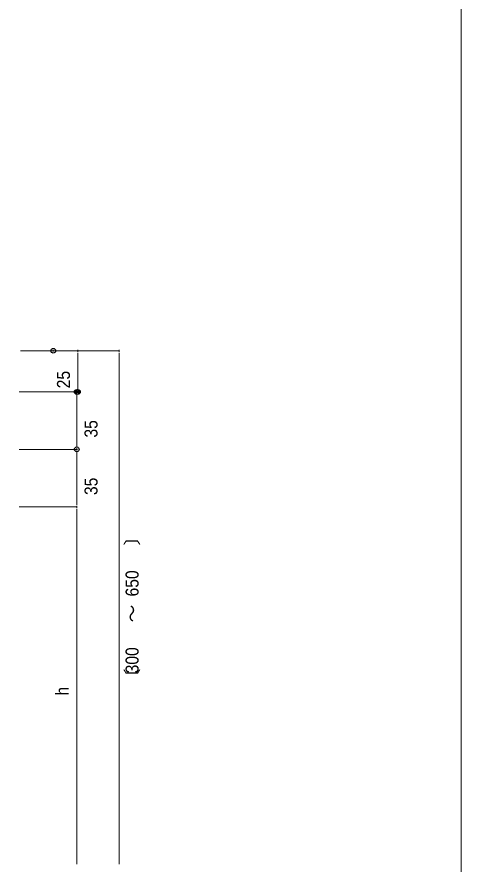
# Model space of a CAD drawing. Units: millimetres, scale not verified. Extents: x -12715 to 12220, y -3398 to 4210.
# Drawn here: x 4249 to 4519, y 2583 to 3099 of the extents above; entities that cross this region are included whole.
import ezdxf
from ezdxf.enums import TextEntityAlignment as Align

# ---------------------------------------------------------------- set-up
doc = ezdxf.new("R2010")
doc.units = ezdxf.units.MM
doc.header["$LTSCALE"] = 5.7
doc.header["$PDMODE"] = 32
doc.header["$PDSIZE"] = 2.85
for name, color, linetype, lineweight in [('0-0_図枠', 7, 'Continuous', 9), ('0-3_寸法', 7, 'Continuous', 9), ('0-7_0', 7, 'Continuous', 9)]:
    doc.layers.add(name, color=color, linetype=linetype, lineweight=lineweight)
doc.layers.add('0-8_DEFPOINTS', color=7, linetype='Continuous')
doc.styles.add('Osaka', font='')
doc.styles.get('Osaka').set_extended_font_data('Osaka')

# ---------------------------------------------------------------- blocks, each defined once
blk = doc.blocks.new('_DOT')
at = {"layer": '0-7_0'}
for p, q in [((-20, 0), (-40, 0)), ((-10, 0), (10, 0))]:
    blk.add_line(p, q, dxfattribs=at)

msp = doc.modelspace()

# ---------------------------------------------------------------- linework, layer by layer
at = {"layer": '0-0_図枠', "color": 5}
msp.add_lwpolyline([(2518.984, 3595.811), (4518.984, 3595.811), (4518.984, 2295.811), (2518.984, 2295.811)], close=True, dxfattribs=at)
at = {"layer": '0-3_寸法'}
for p, q in [((4250.811, 2895.464), (4285.811, 2895.464)), ((4275.811, 2895.464), (4310.811, 2895.464)), ((4285.811, 2892.96), (4285.811, 2872.968)), ((4310.811, 2892.96), (4310.811, 2582.968)), ((4250.108, 2870.464), (4285.108, 2870.464)), ((4250.811, 2870.464), (4285.811, 2870.464)), ((4285.108, 2837.968), (4285.108, 2867.96)), ((4250.108, 2835.464), (4285.108, 2835.464)), ((4250.108, 2835.464), (4285.108, 2835.464)), ((4285.108, 2802.968), (4285.108, 2832.96)), ((4250.108, 2800.464), (4285.108, 2800.464)), ((4250.108, 2800.464), (4285.108, 2800.464)), ((4285.108, 2797.96), (4285.108, 2582.968))]:
    msp.add_line(p, q, dxfattribs=at)
at = {"layer": '0-8_DEFPOINTS'}
for p in [(4270.811, 2895.464), (4285.108, 2870.464), (4285.811, 2870.464), (4285.108, 2835.464)]:
    msp.add_point(p, dxfattribs=at)

# ---------------------------------------------------------------- block references
at = {"layer": '0-3_寸法', "xscale": 0.06259308, "yscale": 0.06259308}
for p, rotation in [((4285.811, 2895.464), 90), ((4310.811, 2895.464), 90), ((4285.811, 2870.464), 270), ((4285.108, 2870.464), 90), ((4285.108, 2835.464), 270), ((4285.108, 2835.464), 90), ((4285.108, 2800.464), 270), ((4285.108, 2800.464), 90)]:
    msp.add_blockref('_DOT', p, dxfattribs=dict(at, rotation=rotation))

# ---------------------------------------------------------------- texts
at = {"layer": '0-3_寸法', "style": 'Osaka', "width": 0.9}
for s, p in [('25', (4283.311, 2872.622)), ('35', (4300.093, 2842.622)), ('35', (4300.093, 2807.622)), ('650', (4325.085, 2745.888)), ('300', (4325.085, 2699.068)), ('h', (4282.608, 2685.551))]:
    msp.add_text(s, height=7.918, rotation=90, dxfattribs=at).set_placement(p, align=Align.BOTTOM_LEFT)
at = {"layer": '0-3_寸法', "style": 'Osaka'}
for s, p in [('〕', (4325.085, 2776.914)), ('～', (4325.085, 2730.094)), ('〔', (4325.085, 2691.171))]:
    msp.add_text(s, height=7.918, rotation=90, dxfattribs=at).set_placement(p, align=Align.BOTTOM_LEFT)

doc.saveas('drawing.dxf')
